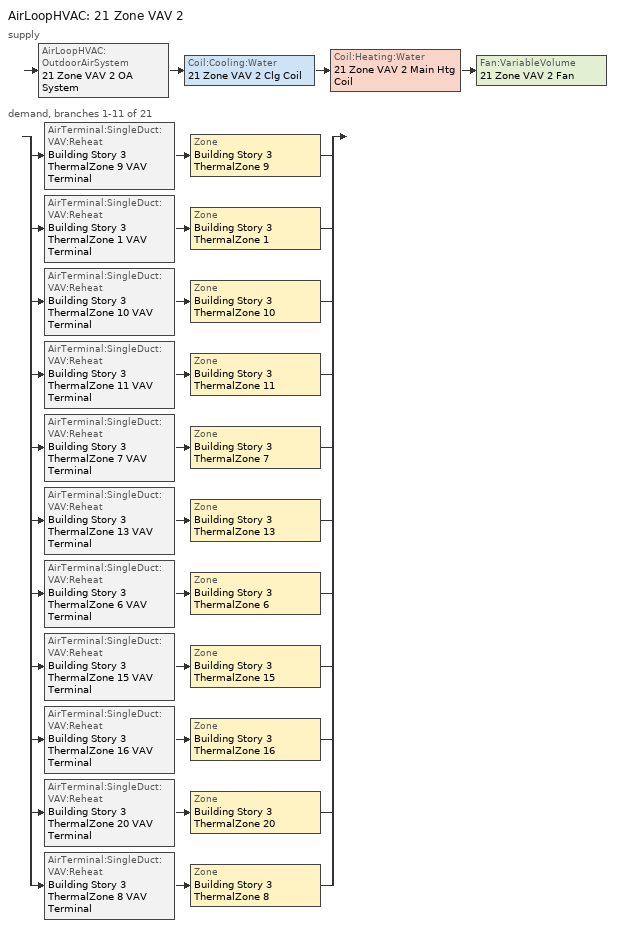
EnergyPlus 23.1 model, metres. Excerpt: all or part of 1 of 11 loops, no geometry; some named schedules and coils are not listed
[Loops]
AirLoopHVAC '21 Zone VAV 2'
 supply: AirLoopHVAC:OutdoorAirSystem '21 Zone VAV 2 OA System' > Coil:Cooling:Water '21 Zone VAV 2 Clg Coil' > Coil:Heating:Water '21 Zone VAV 2 Main Htg Coil' > Fan:VariableVolume '21 Zone VAV 2 Fan'
 demand, branches 1-11 of 21: split
  | AirTerminal:SingleDuct:VAV:Reheat 'Building Story 3 ThermalZone 9 VAV Terminal' > Zone 'Building Story 3 ThermalZone 9'
  | AirTerminal:SingleDuct:VAV:Reheat 'Building Story 3 ThermalZone 1 VAV Terminal' > Zone 'Building Story 3 ThermalZone 1'
  | AirTerminal:SingleDuct:VAV:Reheat 'Building Story 3 ThermalZone 10 VAV Terminal' > Zone 'Building Story 3 ThermalZone 10'
  | AirTerminal:SingleDuct:VAV:Reheat 'Building Story 3 ThermalZone 11 VAV Terminal' > Zone 'Building Story 3 ThermalZone 11'
  | AirTerminal:SingleDuct:VAV:Reheat 'Building Story 3 ThermalZone 7 VAV Terminal' > Zone 'Building Story 3 ThermalZone 7'
  | AirTerminal:SingleDuct:VAV:Reheat 'Building Story 3 ThermalZone 13 VAV Terminal' > Zone 'Building Story 3 ThermalZone 13'
  | AirTerminal:SingleDuct:VAV:Reheat 'Building Story 3 ThermalZone 6 VAV Terminal' > Zone 'Building Story 3 ThermalZone 6'
  | AirTerminal:SingleDuct:VAV:Reheat 'Building Story 3 ThermalZone 15 VAV Terminal' > Zone 'Building Story 3 ThermalZone 15'
  | AirTerminal:SingleDuct:VAV:Reheat 'Building Story 3 ThermalZone 16 VAV Terminal' > Zone 'Building Story 3 ThermalZone 16'
  | AirTerminal:SingleDuct:VAV:Reheat 'Building Story 3 ThermalZone 20 VAV Terminal' > Zone 'Building Story 3 ThermalZone 20'
  | AirTerminal:SingleDuct:VAV:Reheat 'Building Story 3 ThermalZone 8 VAV Terminal' > Zone 'Building Story 3 ThermalZone 8'
[ZoneControl:Thermostat] Temperature Difference Between Cutout And Setpoint {deltaC}=0
Name | Zone or ZoneList | Control Type Schedule | Control 1
Building Story 3 ThermalZone 1 Thermostat | Building Story 3 ThermalZone 1 | Building Story 3 ThermalZone 1 Thermostat Schedule | Story Mid2 Blended Space Type Thermostat 1
Building Story 3 ThermalZone 10 Thermostat | Building Story 3 ThermalZone 10 | Building Story 3 ThermalZone 10 Thermostat Schedule | Story Mid2 Blended Space Type Thermostat 2
Building Story 3 ThermalZone 11 Thermostat | Building Story 3 ThermalZone 11 | Building Story 3 ThermalZone 11 Thermostat Schedule | Story Mid2 Blended Space Type Thermostat 3
Building Story 3 ThermalZone 13 Thermostat | Building Story 3 ThermalZone 13 | Building Story 3 ThermalZone 13 Thermostat Schedule | Story Mid2 Blended Space Type Thermostat 5
Building Story 3 ThermalZone 15 Thermostat | Building Story 3 ThermalZone 15 | Building Story 3 ThermalZone 15 Thermostat Schedule | Story Mid2 Blended Space Type Thermostat 7
Building Story 3 ThermalZone 16 Thermostat | Building Story 3 ThermalZone 16 | Building Story 3 ThermalZone 16 Thermostat Schedule | Story Mid2 Blended Space Type Thermostat 8
Building Story 3 ThermalZone 20 Thermostat | Building Story 3 ThermalZone 20 | Building Story 3 ThermalZone 20 Thermostat Schedule | Story Mid2 Blended Space Type Thermostat 13
Building Story 3 ThermalZone 6 Thermostat | Building Story 3 ThermalZone 6 | Building Story 3 ThermalZone 6 Thermostat Schedule | Story Mid2 Blended Space Type Thermostat 17
Building Story 3 ThermalZone 7 Thermostat | Building Story 3 ThermalZone 7 | Building Story 3 ThermalZone 7 Thermostat Schedule | Story Mid2 Blended Space Type Thermostat 18
Building Story 3 ThermalZone 8 Thermostat | Building Story 3 ThermalZone 8 | Building Story 3 ThermalZone 8 Thermostat Schedule | Story Mid2 Blended Space Type Thermostat 19
Building Story 3 ThermalZone 9 Thermostat | Building Story 3 ThermalZone 9 | Building Story 3 ThermalZone 9 Thermostat Schedule | Story Mid2 Blended Space Type Thermostat 20
[ThermostatSetpoint:DualSetpoint] Heating Setpoint Temperature Schedule=OfficeLarge HTGSETP_SCH_YES_OPTIMUM; Cooling Setpoint Temperature Schedule=OfficeLarge CLGSETP_SCH_NO_SETBACK
Story Mid2 Blended Space Type Thermostat 1; Story Mid2 Blended Space Type Thermostat 2; Story Mid2 Blended Space Type Thermostat 3; Story Mid2 Blended Space Type Thermostat 5; Story Mid2 Blended Space Type Thermostat 7; Story Mid2 Blended Space Type Thermostat 8; Story Mid2 Blended Space Type Thermostat 13; Story Mid2 Blended Space Type Thermostat 17; Story Mid2 Blended Space Type Thermostat 18; Story Mid2 Blended Space Type Thermostat 19; Story Mid2 Blended Space Type Thermostat 20
[AirTerminal:SingleDuct:VAV:Reheat] Availability Schedule=Always On Discrete; Maximum Air Flow Rate {m3/s}=Autosize; Zone Minimum Air Flow Input Method=Constant; Constant Minimum Air Flow Fraction=0.353577; Fixed Minimum Air Flow Rate {m3/s}=0; Maximum Hot Water or Steam Flow Rate {m3/s}=Autosize; Minimum Hot Water or Steam Flow Rate {m3/s}=0; Convergence Tolerance=0.001; Damper Heating Action=ReverseWithLimits; Maximum Flow per Zone Floor Area During Reheat {m3/s-m2}=Autocalculate; Maximum Flow Fraction During Reheat=0.5; Maximum Reheat Air Temperature {C}=40
Name | Reheat Coil
Building Story 3 ThermalZone 1 VAV Terminal | Building Story 3 ThermalZone 1 Reheat Coil
Building Story 3 ThermalZone 10 VAV Terminal | Building Story 3 ThermalZone 10 Reheat Coil
Building Story 3 ThermalZone 11 VAV Terminal | Building Story 3 ThermalZone 11 Reheat Coil
Building Story 3 ThermalZone 13 VAV Terminal | Building Story 3 ThermalZone 13 Reheat Coil
Building Story 3 ThermalZone 15 VAV Terminal | Building Story 3 ThermalZone 15 Reheat Coil
Building Story 3 ThermalZone 16 VAV Terminal | Building Story 3 ThermalZone 16 Reheat Coil
Building Story 3 ThermalZone 20 VAV Terminal | Building Story 3 ThermalZone 20 Reheat Coil
Building Story 3 ThermalZone 6 VAV Terminal | Building Story 3 ThermalZone 6 Reheat Coil
Building Story 3 ThermalZone 7 VAV Terminal | Building Story 3 ThermalZone 7 Reheat Coil
Building Story 3 ThermalZone 8 VAV Terminal | Building Story 3 ThermalZone 8 Reheat Coil
Building Story 3 ThermalZone 9 VAV Terminal | Building Story 3 ThermalZone 9 Reheat Coil
[Coil:Heating:Water]
21 Zone VAV 2 Main Htg Coil: Availability Schedule=Always On Discrete; U-Factor Times Area Value {W/K}=Autosize; Maximum Water Flow Rate {m3/s}=Autosize; Performance Input Method=UFactorTimesAreaAndDesignWaterFlowRate; Rated Capacity {W}=Autosize; Rated Inlet Water Temperature {C}=82.2222; Rated Inlet Air Temperature {C}=7.22222; Rated Outlet Water Temperature {C}=71.1111; Rated Outlet Air Temperature {C}=12.7778; Rated Ratio for Air and Water Convection=0.5
[Zone equipment]
Building Story 3 ThermalZone 1: Building Story 3 ThermalZone 1 VAV Terminal
Building Story 3 ThermalZone 10: Building Story 3 ThermalZone 10 VAV Terminal
Building Story 3 ThermalZone 11: Building Story 3 ThermalZone 11 VAV Terminal
Building Story 3 ThermalZone 13: Building Story 3 ThermalZone 13 VAV Terminal
Building Story 3 ThermalZone 15: Building Story 3 ThermalZone 15 VAV Terminal
Building Story 3 ThermalZone 16: Building Story 3 ThermalZone 16 VAV Terminal
Building Story 3 ThermalZone 20: Building Story 3 ThermalZone 20 VAV Terminal
Building Story 3 ThermalZone 6: Building Story 3 ThermalZone 6 VAV Terminal
Building Story 3 ThermalZone 7: Building Story 3 ThermalZone 7 VAV Terminal
Building Story 3 ThermalZone 8: Building Story 3 ThermalZone 8 VAV Terminal
Building Story 3 ThermalZone 9: Building Story 3 ThermalZone 9 VAV Terminal
[Sizing:Zone] Zone Cooling Design Supply Air Temperature Input Method=SupplyAirTemperature; Zone Cooling Design Supply Air Temperature {C}=12.7778; Zone Cooling Design Supply Air Temperature Difference {deltaC}=11.11; Zone Heating Design Supply Air Temperature Input Method=SupplyAirTemperature; Zone Heating Design Supply Air Temperature {C}=40; Zone Heating Design Supply Air Temperature Difference {deltaC}=11.11; Zone Cooling Design Supply Air Humidity Ratio {kgWater/kgDryAir}=0.0085; Zone Heating Design Supply Air Humidity Ratio {kgWater/kgDryAir}=0.008; Cooling Design Air Flow Method=DesignDayWithLimit; Cooling Design Air Flow Rate {m3/s}=0; Cooling Minimum Air Flow per Zone Floor Area {m3/s-m2}=0.000762; Cooling Minimum Air Flow {m3/s}=0; Cooling Minimum Air Flow Fraction=0; Heating Design Air Flow Method=DesignDay; Heating Design Air Flow Rate {m3/s}=0; Heating Maximum Air Flow per Zone Floor Area {m3/s-m2}=0.002032; Heating Maximum Air Flow {m3/s}=0.141576; Heating Maximum Air Flow Fraction=0.3; Account for Dedicated Outdoor Air System=No; Zone Load Sizing Method=Sensible Load Only No Latent Load; Zone Latent Cooling Design Supply Air Humidity Ratio Input Method=HumidityRatioDifference; Zone Cooling Design Supply Air Humidity Ratio Difference {kgWater/kgDryAir}=0.005; Zone Latent Heating Design Supply Air Humidity Ratio Input Method=HumidityRatioDifference; Zone Humidification Design Supply Air Humidity Ratio Difference {kgWater/kgDryAir}=0.005
Name | Design Specification Outdoor Air Object | Design Specification Zone Air Distribution Object
Building Story 3 ThermalZone 1 | Building Story 3 ThermalZone 1 DSOA Space List | Building Story 3 ThermalZone 1 Design Spec Zone Air Dist
Building Story 3 ThermalZone 10 | Building Story 3 ThermalZone 10 DSOA Space List | Building Story 3 ThermalZone 10 Design Spec Zone Air Dist
Building Story 3 ThermalZone 11 | Building Story 3 ThermalZone 11 DSOA Space List | Building Story 3 ThermalZone 11 Design Spec Zone Air Dist
Building Story 3 ThermalZone 13 | Building Story 3 ThermalZone 13 DSOA Space List | Building Story 3 ThermalZone 13 Design Spec Zone Air Dist
Building Story 3 ThermalZone 15 | Building Story 3 ThermalZone 15 DSOA Space List | Building Story 3 ThermalZone 15 Design Spec Zone Air Dist
Building Story 3 ThermalZone 16 | Building Story 3 ThermalZone 16 DSOA Space List | Building Story 3 ThermalZone 16 Design Spec Zone Air Dist
Building Story 3 ThermalZone 20 | Building Story 3 ThermalZone 20 DSOA Space List | Building Story 3 ThermalZone 20 Design Spec Zone Air Dist
Building Story 3 ThermalZone 6 | Building Story 3 ThermalZone 6 DSOA Space List | Building Story 3 ThermalZone 6 Design Spec Zone Air Dist
Building Story 3 ThermalZone 7 | Building Story 3 ThermalZone 7 DSOA Space List | Building Story 3 ThermalZone 7 Design Spec Zone Air Dist
Building Story 3 ThermalZone 8 | Building Story 3 ThermalZone 8 DSOA Space List | Building Story 3 ThermalZone 8 Design Spec Zone Air Dist
Building Story 3 ThermalZone 9 | Building Story 3 ThermalZone 9 DSOA Space List | Building Story 3 ThermalZone 9 Design Spec Zone Air Dist
[DesignSpecification:ZoneAirDistribution] Minimum Zone Ventilation Efficiency=0.6
Building Story 3 ThermalZone Design Spec Zone Air Dist; Building Story 3 ThermalZone 1 Design Spec Zone Air Dist; Building Story 3 ThermalZone 10 Design Spec Zone Air Dist; Building Story 3 ThermalZone 11 Design Spec Zone Air Dist; Building Story 3 ThermalZone 12 Design Spec Zone Air Dist; Building Story 3 ThermalZone 13 Design Spec Zone Air Dist; Building Story 3 ThermalZone 14 Design Spec Zone Air Dist; Building Story 3 ThermalZone 15 Design Spec Zone Air Dist; Building Story 3 ThermalZone 16 Design Spec Zone Air Dist; Building Story 3 ThermalZone 17 Design Spec Zone Air Dist; Building Story 3 ThermalZone 18 Design Spec Zone Air Dist; Building Story 3 ThermalZone 19 Design Spec Zone Air Dist; Building Story 3 ThermalZone 2 Design Spec Zone Air Dist; Building Story 3 ThermalZone 20 Design Spec Zone Air Dist; Building Story 3 ThermalZone 3 Design Spec Zone Air Dist; Building Story 3 ThermalZone 4 Design Spec Zone Air Dist; Building Story 3 ThermalZone 5 Design Spec Zone Air Dist; Building Story 3 ThermalZone 6 Design Spec Zone Air Dist; Building Story 3 ThermalZone 7 Design Spec Zone Air Dist; Building Story 3 ThermalZone 8 Design Spec Zone Air Dist; Building Story 3 ThermalZone 9 Design Spec Zone Air Dist
[Controller:MechanicalVentilation]
21 Zone VAV 2 Vent Controller: Availability Schedule=21 Zone VAV 2 Occ Sch; Demand Controlled Ventilation=No; System Outdoor Air Method=ZoneSum; Zone or ZoneList 1=Building Story 3 ThermalZone; Design Specification Outdoor Air Object Name 1=Blended OA 2; Design Specification Zone Air Distribution Object Name 1=Building Story 3 ThermalZone Design Spec Zone Air Dist; Zone or ZoneList 2=Building Story 3 ThermalZone 1; Design Specification Outdoor Air Object Name 2=Blended OA 2; Design Specification Zone Air Distribution Object Name 2=Building Story 3 ThermalZone 1 Design Spec Zone Air Dist; Zone or ZoneList 3=Building Story 3 ThermalZone 10; Design Specification Outdoor Air Object Name 3=Blended OA 2; Design Specification Zone Air Distribution Object Name 3=Building Story 3 ThermalZone 10 Design Spec Zone Air Dist; Zone or ZoneList 4=Building Story 3 ThermalZone 11; Design Specification Outdoor Air Object Name 4=Blended OA 2; Design Specification Zone Air Distribution Object Name 4=Building Story 3 ThermalZone 11 Design Spec Zone Air Dist; Zone or ZoneList 5=Building Story 3 ThermalZone 12; Design Specification Outdoor Air Object Name 5=Blended OA 2; Design Specification Zone Air Distribution Object Name 5=Building Story 3 ThermalZone 12 Design Spec Zone Air Dist; Zone or ZoneList 6=Building Story 3 ThermalZone 13; Design Specification Outdoor Air Object Name 6=Blended OA 2; Design Specification Zone Air Distribution Object Name 6=Building Story 3 ThermalZone 13 Design Spec Zone Air Dist; Zone or ZoneList 7=Building Story 3 ThermalZone 14; Design Specification Outdoor Air Object Name 7=Blended OA 2; Design Specification Zone Air Distribution Object Name 7=Building Story 3 ThermalZone 14 Design Spec Zone Air Dist; Zone or ZoneList 8=Building Story 3 ThermalZone 15; Design Specification Outdoor Air Object Name 8=Blended OA 2; Design Specification Zone Air Distribution Object Name 8=Building Story 3 ThermalZone 15 Design Spec Zone Air Dist; Zone or ZoneList 9=Building Story 3 ThermalZone 16; Design Specification Outdoor Air Object Name 9=Blended OA 2; Design Specification Zone Air Distribution Object Name 9=Building Story 3 ThermalZone 16 Design Spec Zone Air Dist; Zone or ZoneList 10=Building Story 3 ThermalZone 17; Design Specification Outdoor Air Object Name 10=Blended OA 2; Design Specification Zone Air Distribution Object Name 10=Building Story 3 ThermalZone 17 Design Spec Zone Air Dist; Zone or ZoneList 11=Building Story 3 ThermalZone 18; Design Specification Outdoor Air Object Name 11=Blended OA 2; Design Specification Zone Air Distribution Object Name 11=Building Story 3 ThermalZone 18 Design Spec Zone Air Dist; Zone or ZoneList 12=Building Story 3 ThermalZone 19; Design Specification Outdoor Air Object Name 12=Blended OA 2; Design Specification Zone Air Distribution Object Name 12=Building Story 3 ThermalZone 19 Design Spec Zone Air Dist; Zone or ZoneList 13=Building Story 3 ThermalZone 2; Design Specification Outdoor Air Object Name 13=Blended OA 2; Design Specification Zone Air Distribution Object Name 13=Building Story 3 ThermalZone 2 Design Spec Zone Air Dist; Zone or ZoneList 14=Building Story 3 ThermalZone 20; Design Specification Outdoor Air Object Name 14=Blended OA 2; Design Specification Zone Air Distribution Object Name 14=Building Story 3 ThermalZone 20 Design Spec Zone Air Dist; Zone or ZoneList 15=Building Story 3 ThermalZone 3; Design Specification Outdoor Air Object Name 15=Blended OA 2; Design Specification Zone Air Distribution Object Name 15=Building Story 3 ThermalZone 3 Design Spec Zone Air Dist; Zone or ZoneList 16=Building Story 3 ThermalZone 4; Design Specification Outdoor Air Object Name 16=Blended OA 2; Design Specification Zone Air Distribution Object Name 16=Building Story 3 ThermalZone 4 Design Spec Zone Air Dist; Zone or ZoneList 17=Building Story 3 ThermalZone 5; Design Specification Outdoor Air Object Name 17=Blended OA 2; Design Specification Zone Air Distribution Object Name 17=Building Story 3 ThermalZone 5 Design Spec Zone Air Dist; Zone or ZoneList 18=Building Story 3 ThermalZone 6; Design Specification Outdoor Air Object Name 18=Blended OA 2; Design Specification Zone Air Distribution Object Name 18=Building Story 3 ThermalZone 6 Design Spec Zone Air Dist; Zone or ZoneList 19=Building Story 3 ThermalZone 7; Design Specification Outdoor Air Object Name 19=Blended OA 2; Design Specification Zone Air Distribution Object Name 19=Building Story 3 ThermalZone 7 Design Spec Zone Air Dist; Zone or ZoneList 20=Building Story 3 ThermalZone 8; Design Specification Outdoor Air Object Name 20=Blended OA 2; Design Specification Zone Air Distribution Object Name 20=Building Story 3 ThermalZone 8 Design Spec Zone Air Dist; Zone or ZoneList 21=Building Story 3 ThermalZone 9; Design Specification Outdoor Air Object Name 21=Blended OA 2; Design Specification Zone Air Distribution Object Name 21=Building Story 3 ThermalZone 9 Design Spec Zone Air Dist
[DesignSpecification:OutdoorAir]
Blended OA 2: Outdoor Air Method=Sum; Outdoor Air Flow per Person {m3/s-person}=0.00360981; Outdoor Air Flow per Zone Floor Area {m3/s-m2}=0.000454684; Outdoor Air Flow per Zone {m3/s}=0; Outdoor Air Flow Air Changes per Hour {1/hr}=0
[DesignSpecification:OutdoorAir:SpaceList] Space 1 Design Specification Outdoor Air Object=Blended OA 2
Name | Space 1
Building Story 3 ThermalZone 1 DSOA Space List | Building Story 3 Space 1
Building Story 3 ThermalZone 10 DSOA Space List | Building Story 3 Space 10
Building Story 3 ThermalZone 11 DSOA Space List | Building Story 3 Space 11
Building Story 3 ThermalZone 13 DSOA Space List | Building Story 3 Space 13
Building Story 3 ThermalZone 15 DSOA Space List | Building Story 3 Space 15
Building Story 3 ThermalZone 16 DSOA Space List | Building Story 3 Space 16
Building Story 3 ThermalZone 20 DSOA Space List | Building Story 3 Space 20
Building Story 3 ThermalZone 6 DSOA Space List | Building Story 3 Space 6
Building Story 3 ThermalZone 7 DSOA Space List | Building Story 3 Space 7
Building Story 3 ThermalZone 8 DSOA Space List | Building Story 3 Space 8
Building Story 3 ThermalZone 9 DSOA Space List | Building Story 3 Space 9
[AirLoopHVAC]
21 Zone VAV 2: Design Supply Air Flow Rate {m3/s}=AutoSize; Design Return Air Flow Fraction of Supply Air Flow=1
[Sizing:System]
21 Zone VAV 2: Type of Load to Size On=Sensible; Design Outdoor Air Flow Rate {m3/s}=6.23709; Central Heating Maximum System Air Flow Ratio=0.3; Preheat Design Temperature {C}=7.22222; Preheat Design Humidity Ratio {kgWater/kgDryAir}=0.008; Precool Design Temperature {C}=12.7778; Precool Design Humidity Ratio {kgWater/kgDryAir}=0.008; Central Cooling Design Supply Air Temperature {C}=12.7778; Central Heating Design Supply Air Temperature {C}=12.7778; Type of Zone Sum to Use=Coincident; 100% Outdoor Air in Cooling=No; 100% Outdoor Air in Heating=No; Central Cooling Design Supply Air Humidity Ratio {kgWater/kgDryAir}=0.0085; Central Heating Design Supply Air Humidity Ratio {kgWater/kgDryAir}=0.008; Cooling Supply Air Flow Rate Method=DesignDay; Cooling Supply Air Flow Rate {m3/s}=0; Cooling Supply Air Flow Rate Per Floor Area {m3/s-m2}=0.00996765; Cooling Fraction of Autosized Cooling Supply Air Flow Rate=1; Cooling Supply Air Flow Rate Per Unit Cooling Capacity {m3/s-W}=3.94755e-05; Heating Supply Air Flow Rate Method=DesignDay; Heating Supply Air Flow Rate {m3/s}=0; Heating Supply Air Flow Rate Per Floor Area {m3/s-m2}=0.00996765; Heating Fraction of Autosized Heating Supply Air Flow Rate=1; Heating Fraction of Autosized Cooling Supply Air Flow Rate=1; Heating Supply Air Flow Rate Per Unit Heating Capacity {m3/s-W}=3.15882e-05; System Outdoor Air Method=ZoneSum; Zone Maximum Outdoor Air Fraction=1; Cooling Design Capacity Method=CoolingDesignCapacity; Cooling Design Capacity {W}=Autosize; Cooling Design Capacity Per Floor Area {W/m2}=234.7; Fraction of Autosized Cooling Design Capacity=1; Heating Design Capacity Method=HeatingDesignCapacity; Heating Design Capacity {W}=Autosize; Heating Design Capacity Per Floor Area {W/m2}=157; Fraction of Autosized Heating Design Capacity=1; Central Cooling Capacity Control Method=OnOff; Occupant Diversity=Autosize
[Controller:WaterCoil] Control Variable=Temperature; Actuator Variable=Flow; Maximum Actuated Flow {m3/s}=Autosize; Minimum Actuated Flow {m3/s}=0
Name | Action | Controller Convergence Tolerance {deltaC}
21 Zone VAV 2 Clg Coil Controller | Reverse | Autosize
21 Zone VAV 2 Main Htg Coil Controller | Normal | 0.0001
[Controller:OutdoorAir]
21 Zone VAV 2 OA Controller: Minimum Outdoor Air Flow Rate {m3/s}=Autosize; Maximum Outdoor Air Flow Rate {m3/s}=Autosize; Economizer Control Type=DifferentialDryBulb; Economizer Control Action Type=ModulateFlow; Lockout Type=LockoutWithHeating; Minimum Limit Type=FixedMinimum; Minimum Outdoor Air Schedule=21 Zone VAV 2 Occ Sch; Mechanical Ventilation Controller=21 Zone VAV 2 Vent Controller; High Humidity Control=No; Control High Indoor Humidity Based on Outdoor Humidity Ratio=Yes; Heat Recovery Bypass Control Type=BypassWhenOAFlowGreaterThanMinimum
[HeatExchanger:AirToAir:SensibleAndLatent]
21 Zone VAV 2 ERV: Availability Schedule=Always On Discrete; Nominal Supply Air Flow Rate {m3/s}=Autosize; Sensible Effectiveness at 100% Heating Air Flow=0.5; Latent Effectiveness at 100% Heating Air Flow=0.5; Sensible Effectiveness at 75% Heating Air Flow=0.5; Latent Effectiveness at 75% Heating Air Flow=0.5; Sensible Effectiveness at 100% Cooling Air Flow=0.5; Latent Effectiveness at 100% Cooling Air Flow=0.5; Sensible Effectiveness at 75% Cooling Air Flow=0.5; Latent Effectiveness at 75% Cooling Air Flow=0.5; Nominal Electric Power {W}=4412.47; Supply Air Outlet Temperature Control=Yes; Heat Exchanger Type=Rotary; Frost Control Type=ExhaustOnly; Threshold Temperature {C}=-23.3; Initial Defrost Time Fraction=0.167; Rate of Defrost Time Fraction Increase {1/K}=1.44; Economizer Lockout=Yes
[SetpointManager:OutdoorAirPretreat]
Setpoint Manager Outdoor Air Pretreat 3: Control Variable=Temperature; Minimum Setpoint Temperature {C}=-99; Maximum Setpoint Temperature {C}=99; Minimum Setpoint Humidity Ratio {kgWater/kgDryAir}=1e-05; Maximum Setpoint Humidity Ratio {kgWater/kgDryAir}=1
[SetpointManager:MixedAir] Control Variable=Temperature
Name | Setpoint Node or NodeList
21 Zone VAV 2 Mixed Air Node OS Default SPM | 21 Zone VAV 2 Mixed Air Node
21 Zone VAV 2 Clg Coil Outlet Air Node OS Default SPM | 21 Zone VAV 2 Clg Coil Outlet Air Node
21 Zone VAV 2 Main Htg Coil Outlet Air Node OS Default SPM | 21 Zone VAV 2 Main Htg Coil Outlet Air Node
[Coil:Cooling:Water]
21 Zone VAV 2 Clg Coil: Availability Schedule=Always On Discrete; Design Water Flow Rate {m3/s}=Autosize; Design Air Flow Rate {m3/s}=Autosize; Design Inlet Water Temperature {C}=Autosize; Design Inlet Air Temperature {C}=Autosize; Design Outlet Air Temperature {C}=Autosize; Design Inlet Air Humidity Ratio {kgWater/kgDryAir}=Autosize; Design Outlet Air Humidity Ratio {kgWater/kgDryAir}=Autosize; Type of Analysis=SimpleAnalysis; Heat Exchanger Configuration=CrossFlow
[Fan:VariableVolume]
21 Zone VAV 2 Fan: Availability Schedule=21 Zone VAV 2 Occ Sch; Fan Total Efficiency=0.61425; Pressure Rise {Pa}=1389.92; Maximum Flow Rate {m3/s}=AutoSize; Fan Power Minimum Flow Rate Input Method=Fraction; Fan Power Minimum Flow Fraction=0.25; Fan Power Minimum Air Flow Rate {m3/s}=0; Motor Efficiency=0.945; Motor In Airstream Fraction=1; Fan Power Coefficient 1=0.04076; Fan Power Coefficient 2=0.0881; Fan Power Coefficient 3=-0.0729; Fan Power Coefficient 4=0.9437; Fan Power Coefficient 5=0
[SetpointManager:Warmest]
21 Zone VAV 2 SAT Warmest Reset: Control Variable=Temperature; HVAC Air Loop=21 Zone VAV 2; Minimum Setpoint Temperature {C}=12.7778; Maximum Setpoint Temperature {C}=15.5556; Strategy=MaximumTemperature; Setpoint Node or NodeList=21 Zone VAV 2 Supply Outlet Node
[Schedule:Week:Daily]
OfficeLarge HTGSETP_SCH_YES_OPTIMUM Week Rule - Jan1-Dec31: OfficeLarge HTGSETP_SCH_YES_OPTIMUM Default, OfficeLarge HTGSETP_SCH_YES_OPTIMUM Wkdy Day, OfficeLarge HTGSETP_SCH_YES_OPTIMUM Wkdy Day, OfficeLarge HTGSETP_SCH_YES_OPTIMUM Wkdy Day, OfficeLarge HTGSETP_SCH_YES_OPTIMUM Wkdy Day, OfficeLarge HTGSETP_SCH_YES_OPTIMUM Wkdy Day, OfficeLarge HTGSETP_SCH_YES_OPTIMUM Sat Day, OfficeLarge HTGSETP_SCH_YES_OPTIMUM Default, OfficeLarge HTGSETP_SCH_YES_OPTIMUM Summer Design Day, OfficeLarge HTGSETP_SCH_YES_OPTIMUM Winter Design Day, OfficeLarge HTGSETP_SCH_YES_OPTIMUM Default, OfficeLarge HTGSETP_SCH_YES_OPTIMUM Default
21 Zone VAV 2 Occ Sch Week Rule - Jan1-Dec31: 21 Zone VAV 2 Occ Sch Sunday, 21 Zone VAV 2 Occ Sch Default, 21 Zone VAV 2 Occ Sch Default, 21 Zone VAV 2 Occ Sch Default, 21 Zone VAV 2 Occ Sch Default, 21 Zone VAV 2 Occ Sch Default, 21 Zone VAV 2 Occ Sch Sunday, 21 Zone VAV 2 Occ Sch Default, 21 Zone VAV 2 Occ Sch Summer Design Day, 21 Zone VAV 2 Occ Sch Winter Design Day, 21 Zone VAV 2 Occ Sch Default, 21 Zone VAV 2 Occ Sch Default
[Schedule:Year]
OfficeLarge HTGSETP_SCH_YES_OPTIMUM: OfficeLarge HTGSETP_SCH_YES_OPTIMUM Week Rule - Jan1-Dec31, 1, 1, 12, 31
OfficeLarge CLGSETP_SCH_NO_SETBACK: OfficeLarge CLGSETP_SCH_NO_SETBACK Week Rule - Jan1-Dec31, 1, 1, 12, 31
21 Zone VAV 2 Occ Sch: 21 Zone VAV 2 Occ Sch Week Rule - Jan1-Dec31, 1, 1, 12, 31
[Schedule:Compact]
Building Story 3 ThermalZone 1 Thermostat Schedule; Building Story 3 ThermalZone 10 Thermostat Schedule; Building Story 3 ThermalZone 11 Thermostat Schedule; Building Story 3 ThermalZone 13 Thermostat Schedule; Building Story 3 ThermalZone 15 Thermostat Schedule; Building Story 3 ThermalZone 16 Thermostat Schedule; Building Story 3 ThermalZone 20 Thermostat Schedule; Building Story 3 ThermalZone 6 Thermostat Schedule; Building Story 3 ThermalZone 7 Thermostat Schedule; Building Story 3 ThermalZone 8 Thermostat Schedule; Building Story 3 ThermalZone 9 Thermostat Schedule: Through: 12/31, For: AllDays, Until: 24:00, 4
[Schedule:Constant]
Always On Discrete: OnOff, 1
